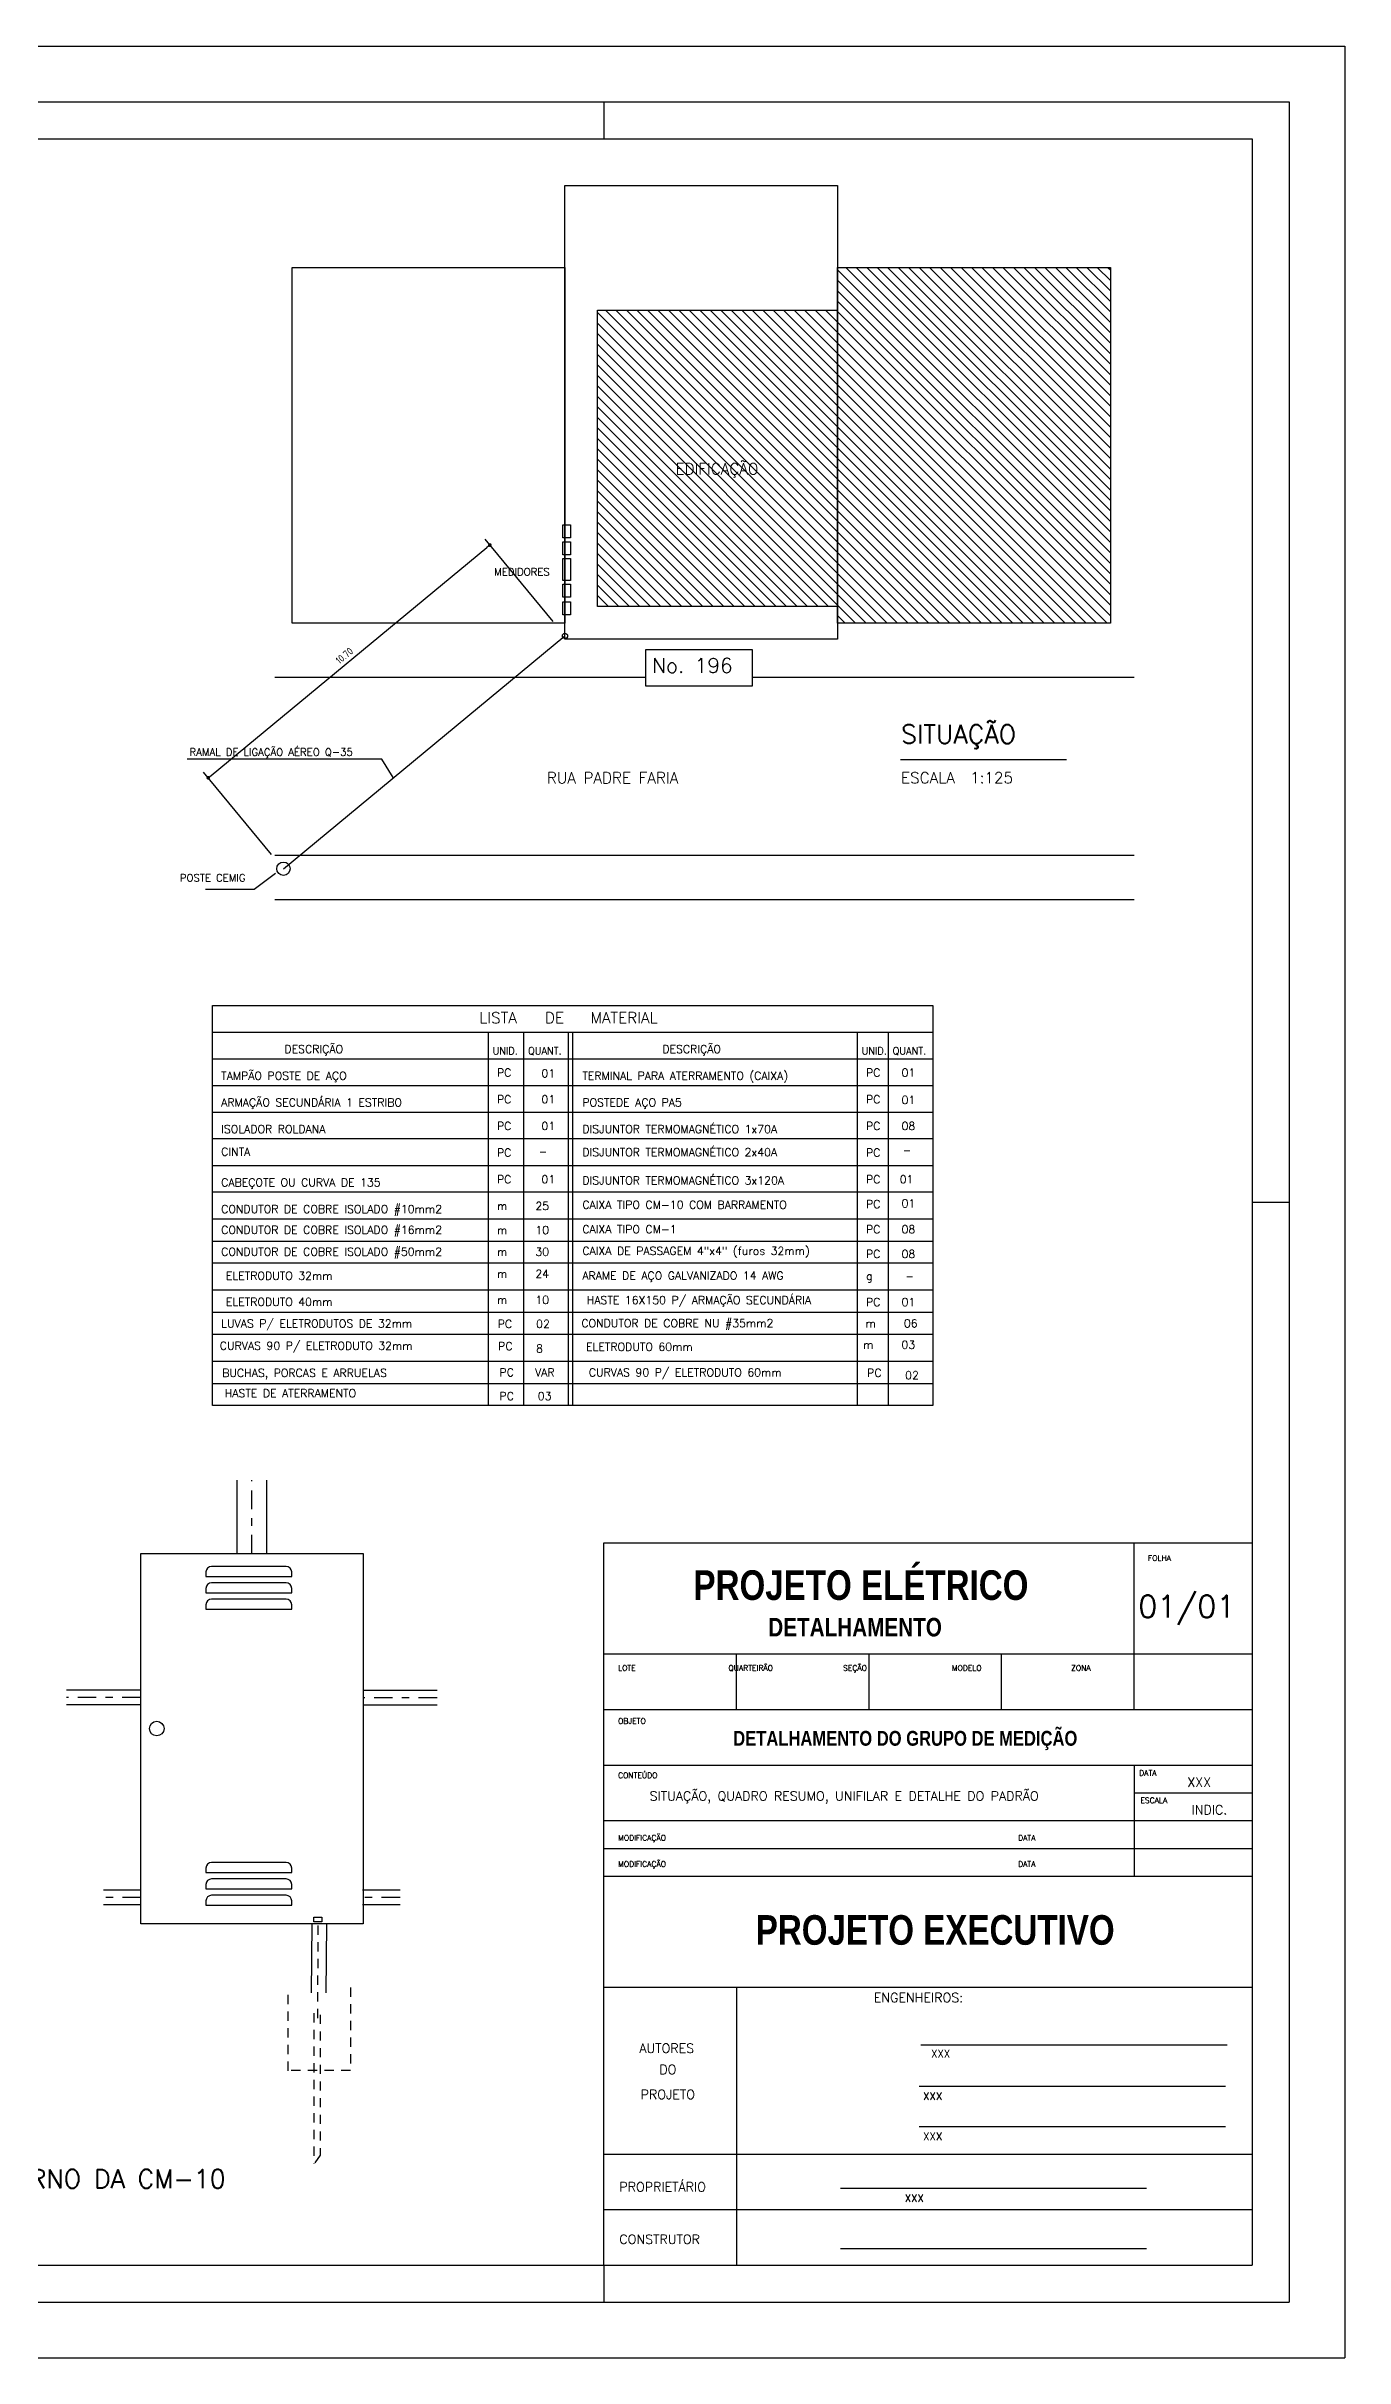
# Model space of a CAD drawing. Extents: x 35 to 221, y -13 to 45.
# Drawn here: x 203.79 to 221.32, y 14.24 to 45.44 of the extents above; entities that cross this region are included whole.
import ezdxf

# ---------------------------------------------------------------- set-up
doc = ezdxf.new("R2010")
doc.units = 0
doc.header["$LTSCALE"] = 0.5
doc.header["$MEASUREMENT"] = 0
doc.linetypes.add('DASHDOT', pattern=[1, 0.5, -0.25, 0, -0.25])
doc.linetypes.add('HIDDEN', pattern=[0.375, 0.25, -0.125])
doc.layers.get('0').update_dxf_attribs({"linetype": 'CONTINUOUS'})
doc.layers.get('DEFPOINTS').update_dxf_attribs({"linetype": 'CONTINUOUS'})
for name, color, linetype in [('CARIMBO', 4, 'CONTINUOUS'), ('FORMATO', 2, 'CONTINUOUS'), ('HACHURA-DET', 1, 'CONTINUOUS'), ('MEDICAO', 4, 'CONTINUOUS'), ('MEDICAO-ELETRICA', 7, 'CONTINUOUS'), ('SITUACAO', 2, 'CONTINUOUS'), ('TEXT_MEDICAO', 2, 'CONTINUOUS'), ('TEXTO-GERAL', 3, 'CONTINUOUS'), ('TITULOS', 6, 'CONTINUOUS')]:
    doc.layers.add(name, color=color, linetype=linetype)
doc.styles.add('ROMANS', font='romans.shx')
doc.styles.add('SANSSERIFBOLD', font='sasb____.pfb', dxfattribs={"height": 0.004})
doc.styles.get("Standard").update_dxf_attribs({"font": 'ISOCP'})
doc.dimstyles.new('MEDICAO$0', dxfattribs={"dimtxt": 0.1, "dimasz": 0.05, "dimexe": 0.1, "dimexo": 0.25, "dimgap": 0.05, "dimtad": 1, "dimdec": 4, "dimlfac": 100, "dimdsep": 46, "dimtxsty": 'Standard', "dimblk1": 'DOT', "dimblk2": 'DOT', "dimsah": 1, "dimcen": 2.5, "dimclrd": 1, "dimclre": 1, "dimclrt": 2, "dimadec": 0, "dimazin": 0, "dimtfac": 1, "dimtdec": 4, "dimtmove": 0, "dimatfit": 3, "dimldrblk": 'DOT', "dimfxl": 1, "dimtvp": 1, "dimtolj": 1, "dimtzin": 0, "dimarcsym": 0})

# ---------------------------------------------------------------- blocks, each defined once
blk = doc.blocks.new('A1')
at = {"layer": 'FORMATO', "color": 1}
for p, q in [((-42.8, 30.45), (0.75, 30.45)), ((0.75, 30.45), (0.75, -0.75)), ((-9.25, 29.7), (-9.25, 29.2)), ((-0.5, 14.85), (0, 14.85)), ((-9.25, 0.5), (-9.25, 0)), ((-42.8, -0.75), (0.75, -0.75))]:
    blk.add_line(p, q, dxfattribs=at)
at = {"layer": 'FORMATO'}
for p, q in [((-41.3, 29.7), (0, 29.7)), ((0, 29.7), (0, 0)), ((-42.05, 0), (0, 0))]:
    blk.add_line(p, q, dxfattribs=at)
at = {"layer": 'FORMATO', "color": 8}
for p, q in [((-40.8, 29.2), (-0.5, 29.2)), ((-0.5, 29.2), (-0.5, 0.5)), ((-40.8, 0.5), (-0.5, 0.5))]:
    blk.add_line(p, q, dxfattribs=at)
blk = doc.blocks.new('A1_50')
at = {"layer": 'FORMATO'}
blk.add_blockref('A1', (57.821, 13.702), dxfattribs=at)
blk = doc.blocks.new('CM-10-EF')
at = {"layer": 'MEDICAO'}
for p, q in [((0.1762, 0.9501), (0.1762, 0.938)), ((0.1762, 0.938), (0.4075, 0.938)), ((0.3925, 0.9651), (0.1912, 0.9651)), ((0.4075, 0.938), (0.4075, 0.9501)), ((0.1762, 0.9058), (0.1762, 0.8938)), ((0.1762, 0.8938), (0.4075, 0.8938)), ((0.3925, 0.9208), (0.1912, 0.9208)), ((0.3925, 0.8766), (0.1912, 0.8766)), ((0.4075, 0.8938), (0.4075, 0.9058)), ((0.1762, 0.8616), (0.1762, 0.8495)), ((0.1762, 0.8495), (0.4075, 0.8495)), ((0.4075, 0.8495), (0.4075, 0.8616)), ((0.1762, 0.1508), (0.1762, 0.1388)), ((0.1762, 0.1388), (0.4075, 0.1388)), ((0.3925, 0.1658), (0.1912, 0.1658)), ((0.4075, 0.1388), (0.4075, 0.1508)), ((0.1762, 0.1065), (0.1762, 0.0945)), ((0.1762, 0.0945), (0.4075, 0.0945)), ((0.3925, 0.1215), (0.1912, 0.1215)), ((0.3925, 0.0773), (0.1912, 0.0773)), ((0.4075, 0.0945), (0.4075, 0.1065)), ((0.1762, 0.0623), (0.1762, 0.0502)), ((0.1762, 0.0502), (0.4075, 0.0502)), ((0.4075, 0.0502), (0.4075, 0.0623))]:
    blk.add_line(p, q, dxfattribs=at)
blk.add_lwpolyline([(0, 0), (0, 1), (0.6, 1), (0.6, 0)], close=True, dxfattribs=at)
blk.add_circle((0.0433, 0.5273), 0.0197, dxfattribs=at)
for centre, start, end in [((0.1912, 0.9501), 90, 180), ((0.3925, 0.9501), 0, 90), ((0.1912, 0.9058), 90, 180), ((0.1912, 0.8616), 90, 180), ((0.3925, 0.9058), 0, 90), ((0.3925, 0.8616), 0, 90), ((0.1912, 0.1508), 90, 180), ((0.3925, 0.1508), 0, 90), ((0.1912, 0.1065), 90, 180), ((0.1912, 0.0623), 90, 180), ((0.3925, 0.1065), 0, 90), ((0.3925, 0.0623), 0, 90)]:
    blk.add_arc(centre, 0.015, start, end, dxfattribs=at)
blk = doc.blocks.new('_DOT')
at = {"color": 0, "linetype": 'ByBlock'}
blk.add_line((-0.5, 0), (-1, 0), dxfattribs=at)
at = {"color": 0, "linetype": 'ByBlock', "const_width": 0.5}
blk.add_lwpolyline([(-0.25, 0, 1), (0.25, 0, 1)], format="xyb", close=True, dxfattribs=at)
blk = doc.blocks.new('*D45')
at = {"layer": 'DEFPOINTS', "color": 0}
for p in [(209.78, 38.708), (210.794, 37.481), (206.995, 34.339)]:
    blk.add_point(p, dxfattribs=at)
at = {"layer": 'SITUACAO', "color": 1, "lineweight": -2}
for p, q in [((210.635, 37.674), (209.716, 38.785)), ((206.018, 35.598), (209.741, 38.676)), ((206.835, 34.532), (205.916, 35.643))]:
    blk.add_line(p, q, dxfattribs=at)
at = {"layer": 'SITUACAO', "color": 1, "lineweight": -2, "xscale": 0.05, "yscale": 0.05, "zscale": 0.05}
for p, rotation in [((209.78, 38.708), 39.58877704600281), ((205.98, 35.566), 219.5887770460028)]:
    blk.add_blockref('_DOT', p, dxfattribs=dict(at, rotation=rotation))
at = {"layer": 'SITUACAO', "color": 2, "insert": (207.816, 37.214), "char_height": 0.1, "attachment_point": 5, "rotation": 39.5888}
blk.add_mtext('\\A1;{10.70}', dxfattribs=at)

msp = doc.modelspace()

# ---------------------------------------------------------------- hatches: boundary and pattern name
at = {"layer": 'HACHURA-DET', "linetype": 'Continuous'}
h = msp.add_hatch(dxfattribs=at)
h.set_pattern_fill('ANSI31', color=256, scale=0.8, angle=90, style=0)
h.set_pattern_definition([(135, (142.91119, 4e-08), (-0.07071068, -0.07071068), [])])
h.paths.add_polyline_path([(214.4736122, 37.879268), (214.4736122, 41.879268), (211.2336122, 41.879268), (211.2336122, 37.879268)])
h.paths.add_polyline_path([(214.4736122, 42.4553948), (218.1536122, 42.4553948), (218.1536122, 37.6553948), (214.4736122, 37.6553948)])
h.paths.add_polyline_path([(212.2574131, 39.5537563), (213.5645559, 39.5537563), (213.5645559, 39.8966135), (212.2574131, 39.8966135)], flags=24)

# ---------------------------------------------------------------- linework, layer by layer
at = {"layer": 'CARIMBO', "color": 6}
for p, q in [((211.3170675, 25.2404064), (220.0670675, 25.2404064)), ((211.3170675, 15.4904064), (211.3170675, 25.2404064)), ((211.3170675, 23.7404064), (220.0670675, 23.7404064)), ((211.3170675, 22.9904064), (220.0670675, 22.9904064)), ((211.3170675, 22.2404064), (220.0670675, 22.2404064)), ((211.3170675, 20.7404064), (220.0670675, 20.7404064)), ((211.3170675, 19.2404064), (220.0670675, 19.2404064)), ((211.3170675, 16.9904064), (220.0670675, 16.9904064)), ((211.3170675, 16.2404064), (220.0670675, 16.2404064))]:
    msp.add_line(p, q, dxfattribs=at)
at = {"layer": 'CARIMBO', "color": 4}
for p, q in [((218.4770675, 23.7404064), (218.4770675, 25.2404064)), ((213.1070675, 22.9904064), (213.1070675, 23.7404064)), ((214.8970675, 22.9904064), (214.8970675, 23.7404064)), ((216.6870675, 22.9904064), (216.6870675, 23.7404064)), ((218.4770675, 22.9904064), (218.4770675, 23.7404064)), ((218.4770675, 22.2404064), (218.4770675, 21.4904064)), ((211.3170675, 21.4904064), (220.0670675, 21.4904064)), ((211.3170675, 21.1154064), (220.0670675, 21.1154064)), ((213.1070675, 19.2404064), (213.1070675, 15.4904064)), ((215.5967789, 18.4630996), (219.7281033, 18.4630996)), ((215.5750187, 17.907331), (219.7063432, 17.907331)), ((215.5750187, 17.3641289), (219.7063432, 17.3641289)), ((214.5125205, 16.5302865), (218.6438449, 16.5302865)), ((214.5125205, 15.7166202), (218.6438449, 15.7166202))]:
    msp.add_line(p, q, dxfattribs=at)
at = {"layer": 'CARIMBO'}
for p, q in [((220.0670675, 25.2404064), (220.0670675, 15.4904064)), ((218.4770675, 21.8654064), (220.0670675, 21.8654064)), ((218.4770675, 21.4904064), (218.4770675, 20.7404064)), ((211.3170675, 15.4904064), (220.0670675, 15.4904064))]:
    msp.add_line(p, q, dxfattribs=at)
for p in [(213.1070675, 22.9904064), (214.8970675, 22.9904064), (216.6870675, 22.9904064), (218.4770675, 22.9904064)]:
    msp.add_point(p, dxfattribs=at)
at = {"layer": 'MEDICAO', "color": 2}
for p, q in [((206.3686037, 25.0962389), (206.3686037, 26.0870623)), ((206.7686037, 25.0962389), (206.7686037, 26.0870623)), ((205.0686037, 23.2533883), (204.0686037, 23.2533883)), ((209.0686037, 23.247277), (208.0686037, 23.247277)), ((205.0686037, 23.0533883), (204.0686037, 23.0533883)), ((209.0686037, 23.047277), (208.0686037, 23.047277)), ((205.0733268, 20.5533883), (204.5686037, 20.5533883)), ((205.0733268, 20.3533883), (204.5686037, 20.3533883)), ((208.5686037, 20.5533883), (208.0638807, 20.5533883)), ((208.5686037, 20.3533883), (208.0638807, 20.3533883)), ((207.3728996, 19.1664877), (207.3810847, 20.0962389)), ((207.5728996, 19.1664877), (207.5810847, 20.0962389))]:
    msp.add_line(p, q, dxfattribs=at)
at = {"layer": 'MEDICAO', "color": 1, "linetype": 'DASHDOT'}
for p, q in [((206.5686037, 25.0962389), (206.5686037, 26.0870623)), ((205.0686037, 23.1533883), (204.0686037, 23.1533883)), ((209.0686037, 23.147277), (208.0686037, 23.147277)), ((205.0733268, 20.4533883), (204.5686037, 20.4533883)), ((208.5686037, 20.4533883), (208.0638807, 20.4533883))]:
    msp.add_line(p, q, dxfattribs=at)
at = {"layer": 'MEDICAO-ELETRICA', "color": 2, "linetype": 'HIDDEN'}
for p, q in [((207.4608201, 20.075835), (207.452635, 18.7575808)), ((207.0607069, 18.1127464), (207.0607069, 19.2120064)), ((207.8992693, 19.2362464), (207.8992693, 18.1193584)), ((207.4027765, 18.8898088), (207.4027765, 16.8618688)), ((207.4882933, 18.870856), (207.4882933, 16.9755832)), ((207.8992693, 18.1193584), (207.0713485, 18.1193584)), ((207.4900837, 16.97338), (207.4073509, 16.8534928))]:
    msp.add_line(p, q, dxfattribs=at)
at = {"layer": 'MEDICAO-ELETRICA', "color": 2}
msp.add_lwpolyline([(207.4067265, 20.1228846), (207.4067265, 20.1895494), (207.5120073, 20.1895494), (207.5120073, 20.1228846)], close=True, dxfattribs=at)
at = {"layer": 'SITUACAO', "color": 4}
for p, q in [((210.7942711, 37.4812432), (210.7942711, 38.3854899)), ((206.9945072, 34.3390586), (210.7942711, 37.4812432))]:
    msp.add_line(p, q, dxfattribs=at)
at = {"layer": 'SITUACAO'}
for p, q in [((206.8785273, 36.9231801), (211.8802217, 36.9231801)), ((213.3248997, 36.9231801), (218.4730387, 36.9231801)), ((208.322322, 35.8161852), (205.6958984, 35.8161852)), ((208.4747726, 35.5709265), (208.322322, 35.8161852)), ((206.8785273, 34.5231801), (218.4730387, 34.5231801)), ((206.8785273, 33.9231801), (218.4730387, 33.9231801))]:
    msp.add_line(p, q, dxfattribs=at)
for points in [[(210.7936122, 37.439268), (210.7936122, 43.559268), (214.4736122, 43.559268), (214.4736122, 37.439268)], [(207.1136122, 37.6553948), (207.1136122, 42.4553948), (210.7936122, 42.4553948), (210.7936122, 37.6553948)], [(214.4736122, 37.6553948), (214.4736122, 42.4553948), (218.1536122, 42.4553948), (218.1536122, 37.6553948)], [(211.2336122, 37.879268), (211.2336122, 41.879268), (214.4736122, 41.879268), (214.4736122, 37.879268)], [(211.8802217, 37.2926579), (211.8802217, 36.8052224), (213.3248997, 36.8052224), (213.3248997, 37.2926579)]]:
    msp.add_lwpolyline(points, close=True, dxfattribs=at)
at = {"layer": 'SITUACAO', "color": 4}
for points in [[(210.8683648, 38.8038783), (210.7633648, 38.8038783), (210.7633648, 38.9788783), (210.8683648, 38.9788783)], [(210.8683648, 38.5763784), (210.7633648, 38.5763784), (210.7633648, 38.7513784), (210.8683648, 38.7513784)], [(210.8683648, 38.2305788), (210.7633648, 38.2305788), (210.7633648, 38.5238788), (210.8683648, 38.5238788)], [(210.8683648, 38.0030791), (210.7633648, 38.0030791), (210.7633648, 38.1780791), (210.8683648, 38.1780791)], [(210.8683648, 37.7664792), (210.7633648, 37.7664792), (210.7633648, 37.9414792), (210.8683648, 37.9414792)]]:
    msp.add_lwpolyline(points, close=True, dxfattribs=at)
at = {"layer": 'SITUACAO'}
for centre, radius in [((210.7942711, 37.4812432), 0.0348509), ((206.9945072, 34.3390586), 0.0901294)]:
    msp.add_circle(centre, radius, dxfattribs=at)
at = {"layer": 'TEXT_MEDICAO', "color": 4}
for p, q in [((206.0363589, 27.0926961), (206.0363589, 32.4926961)), ((206.0363589, 32.4926961), (215.7563589, 32.4926961)), ((215.7563589, 32.4926961), (215.7563589, 27.0926961)), ((206.0363589, 32.1326961), (215.7563589, 32.1326961)), ((210.8363589, 32.1326961), (210.8363589, 27.0926961)), ((210.8963589, 32.1326961), (210.8963589, 27.0926961)), ((215.7563589, 27.0926961), (206.0363589, 27.0926961))]:
    msp.add_line(p, q, dxfattribs=at)
at = {"layer": 'TEXT_MEDICAO'}
for p, q in [((209.7563589, 32.1326961), (209.7563589, 27.0926961)), ((210.2363589, 32.1326961), (210.2363589, 27.0926961)), ((214.7363589, 32.1326961), (214.7363589, 27.0926961)), ((215.1563589, 32.1326961), (215.1563589, 27.0926961)), ((206.0363589, 31.7726961), (215.7563589, 31.7726961)), ((206.0363589, 31.4126961), (215.7563589, 31.4126961)), ((206.0363589, 31.0526961), (215.7563589, 31.0526961)), ((215.7563589, 30.6926961), (206.0363589, 30.6926961)), ((206.0363589, 30.3326961), (215.7563589, 30.3326961)), ((215.7563589, 29.9726961), (206.0363589, 29.9726961)), ((206.0363589, 29.6126961), (215.7563589, 29.6126961)), ((206.0363589, 29.3126961), (215.7563589, 29.3126961)), ((215.7563589, 29.0126961), (206.0363589, 29.0126961)), ((206.0363589, 28.6526961), (215.7563589, 28.6526961)), ((206.0363589, 28.3526961), (215.7563589, 28.3526961)), ((215.7563589, 28.0526961), (206.0363589, 28.0526961)), ((206.0363589, 27.6926961), (215.7563589, 27.6926961)), ((206.0363589, 27.3926961), (215.7563589, 27.3926961))]:
    msp.add_line(p, q, dxfattribs=at)
at = {"layer": 'TEXTO-GERAL', "color": 2}
for p, q in [((206.5981786, 34.058643), (205.9420459, 34.058643)), ((206.8880308, 34.2757263), (206.5981786, 34.058643))]:
    msp.add_line(p, q, dxfattribs=at)
at = {"layer": 'TITULOS', "color": 8}
msp.add_line((215.3198974, 35.8124219), (217.5620313, 35.8124219), dxfattribs=at)

# ---------------------------------------------------------------- block references
at = {"layer": 'FORMATO'}
msp.add_blockref('A1_50', (162.7457119, 1.2881592), dxfattribs=at)
at = {"layer": 'MEDICAO', "xscale": 5, "yscale": 4.999999999999998, "zscale": 5}
msp.add_blockref('CM-10-EF', (205.0686037, 20.0962389), dxfattribs=at)

# ---------------------------------------------------------------- texts
at = {"layer": 'CARIMBO', "style": 'ROMANS'}
for s, p in [('-', (210.442519, 30.4700537)), ('-', (215.3547243, 30.4875725)), ('-', (215.3898115, 28.7882463)), ('XXX', (215.7349335, 18.2945603)), ('XXX', (215.6288606, 17.7219377)), ('XXX', (215.6288606, 17.1787356)), ('XXX', (215.3802281, 16.3442845))]:
    msp.add_text(s, height=0.1, dxfattribs=at).set_placement(p)
at = {"layer": 'CARIMBO', "color": 6, "style": 'SANSSERIFBOLD', "width": 0.8}
for s, p in [('PROJETO ELÉTRICO', (212.5282962, 24.46923)), ('PROJETO EXECUTIVO', (213.3684322, 19.815036))]:
    msp.add_text(s, height=0.4, dxfattribs=at).set_placement(p)
at = {"layer": 'CARIMBO', "color": 2, "style": 'ROMANS'}
for s, p in [('FOLHA', (218.6607075, 24.9960244)), ('LOTE                      QUARTEIRÃO                SEÇÃO                    MODELO                     ZONA', (211.5109868, 23.5128783)), ('OBJETO', (211.5109868, 22.7970064)), ('CONTEÚDO', (211.5109868, 22.0634401)), ('DATA', (218.5426696, 22.097148)), ('ESCALA', (218.5595322, 21.7263615)), ('MODIFICAÇÃO                                                                                    DATA', (211.5109868, 21.2207435)), ('MODIFICAÇÃO                                                                                    DATA', (211.5109868, 20.8668109))]:
    msp.add_text(s, height=0.075, dxfattribs=at).set_placement(p)
at = {"layer": 'CARIMBO', "color": 6, "style": 'ROMANS'}
msp.add_text('01/01', height=0.3, dxfattribs=at).set_placement((218.5296815, 24.2319407))
at = {"layer": 'CARIMBO', "color": 4, "style": 'SANSSERIFBOLD', "width": 0.8}
for s, height, p in [('DETALHAMENTO', 0.25, (213.5373193, 23.9767084)), ('DETALHAMENTO DO GRUPO DE MEDIÇÃO', 0.2, (213.0646669, 22.5015104))]:
    msp.add_text(s, height=height, dxfattribs=at).set_placement(p)
at = {"layer": 'CARIMBO', "color": 4, "style": 'ROMANS'}
for s, p in [('SITUAÇÃO, QUADRO RESUMO, UNIFILAR E DETALHE DO PADRÃO', (211.9364694, 21.7603192)), ('XXX', (219.191794, 21.9453729)), ('INDIC.', (219.2498724, 21.5741628)), ('ENGENHEIROS:', (214.962312, 19.0399023))]:
    msp.add_text(s, height=0.125, dxfattribs=at).set_placement(p)
at = {"layer": 'CARIMBO', "color": 5, "style": 'ROMANS'}
for s, p in [('AUTORES', (211.7976502, 18.3555749)), ('DO', (212.0674509, 18.069058)), ('PROJETO', (211.8145127, 17.7319794)), ('PROPRIETÁRIO', (211.5278494, 16.4847884)), ('CONSTRUTOR', (211.5278494, 15.7769232))]:
    msp.add_text(s, height=0.125, dxfattribs=at).set_placement(p)
at = {"layer": 'SITUACAO', "style": 'ROMANS'}
for s, p in [('MEDIDORES', (209.8379658, 38.295703)), ('RAMAL DE LIGAÇÃO AÉREO Q-35', (205.7275019, 35.8638818))]:
    msp.add_text(s, height=0.1, dxfattribs=at).set_placement(p)
at = {"layer": 'SITUACAO', "color": 3, "style": 'ROMANS'}
msp.add_text('No. 196', height=0.2, dxfattribs=at).set_placement((211.9689778, 36.9824717))
at = {"layer": 'TEXT_MEDICAO', "color": 3, "style": 'ROMANS'}
for s, height, p in [('LISTA   DE   MATERIAL', 0.15, (209.6363589, 32.2526961)), ('DESCRIÇÃO', 0.108, (207.0083378, 31.8502116)), ('UNID.', 0.096, (209.8163589, 31.8326961)), ('QUANT.', 0.096, (210.2963589, 31.8326961)), ('DESCRIÇÃO', 0.108, (212.1083378, 31.8502116)), ('UNID.', 0.096, (214.7963589, 31.8326961)), ('QUANT.', 0.096, (215.2163589, 31.8326961))]:
    msp.add_text(s, height=height, dxfattribs=at).set_placement(p)
at = {"layer": 'TEXT_MEDICAO', "style": 'ROMANS'}
for s, p in [('TAMPÃO POSTE DE AÇO', (206.1545311, 31.4902116)), ('PC', (209.8763589, 31.5326961)), ('01', (210.4763589, 31.5230727)), ('TERMINAL PARA ATERRAMENTO (CAIXA)', (211.0283378, 31.4902116)), ('PC', (214.8563589, 31.5326961)), ('01', (215.3363589, 31.5326961)), ('ARMAÇÃO SECUNDÁRIA 1 ESTRIBO', (206.1545311, 31.1302116)), ('PC', (209.8763589, 31.1726961)), ('01', (210.4763589, 31.1726961)), ('POSTEDE AÇO PA5', (211.0283378, 31.1302116)), ('PC', (214.8563589, 31.1726961)), ('01', (215.3363589, 31.1648007)), ('PC', (209.8763589, 30.8126961)), ('01', (210.4763589, 30.8126961)), ('DISJUNTOR TERMOMAGNÉTICO 1x70A', (211.0283378, 30.7702116)), ('PC', (214.8563589, 30.8126961)), ('08', (215.3363589, 30.8126961)), ('ISOLADOR ROLDANA', (206.1545311, 30.7702116)), ('DISJUNTOR TERMOMAGNÉTICO 2x40A', (211.0283378, 30.458658)), ('CINTA', (206.1545311, 30.4653586)), ('PC', (209.8763589, 30.4526961)), ('PC', (214.8563589, 30.4526961)), ('CABEÇOTE OU CURVA DE 135', (206.1545311, 30.0502116)), ('PC', (209.8763589, 30.0926961)), ('01', (210.4763589, 30.0926961)), ('DISJUNTOR TERMOMAGNÉTICO 3x120A', (211.0283378, 30.0778704)), ('PC', (214.8563589, 30.0926961)), ('01', (215.3110272, 30.0926961)), ('CONDUTOR DE COBRE ISOLADO #10mm2', (206.1545311, 29.6902116)), ('m', (209.8763589, 29.7326961)), ('25', (210.3941788, 29.7326961)), ('CAIXA TIPO CM-10 COM BARRAMENTO', (211.0283378, 29.7490082)), ('PC', (214.8563589, 29.7580791)), ('01', (215.3363589, 29.7673132)), ('CONDUTOR DE COBRE ISOLADO #16mm2', (206.1545311, 29.4101606)), ('m', (209.8763589, 29.4084265)), ('10', (210.3941788, 29.4084265)), ('CAIXA TIPO CM-1', (211.0283378, 29.418258)), ('PC', (214.8563589, 29.417764)), ('08', (215.3363589, 29.417764)), ('CONDUTOR DE COBRE ISOLADO #50mm2', (206.1545311, 29.1153699)), ('m', (209.8763589, 29.1136359)), ('30', (210.3941788, 29.1136359)), ('CAIXA DE PASSAGEM 4"x4" (furos 32mm)', (211.0283378, 29.1259012)), ('PC', (214.8563589, 29.0849062)), ('08', (215.3363589, 29.0849062)), ('ELETRODUTO 32mm', (206.2183522, 28.7913517)), ('m', (209.8763589, 28.8188452)), ('24', (210.3941788, 28.8188452)), ('ARAME DE AÇO GALVANIZADO 14 AWG', (211.0283378, 28.7926727)), ('g', (214.8563589, 28.7877673)), ('ELETRODUTO 40mm', (206.2183522, 28.4376029)), ('m', (209.8763589, 28.4650965)), ('10', (210.3941788, 28.4650965)), ('HASTE 16X150 P/ ARMAÇÃO SECUNDÁRIA', (211.0883378, 28.4617414)), ('PC', (214.8563589, 28.4357582)), ('01', (215.3363589, 28.4357582)), ('LUVAS P/ ELETRODUTOS DE 32mm', (206.1545311, 28.1460146)), ('PC', (209.8867973, 28.1408268)), ('02', (210.4046172, 28.1408268)), ('CONDUTOR DE COBRE NU #35mm2', (211.0145311, 28.1501606)), ('m', (214.8500588, 28.1484265)), ('06', (215.3678787, 28.1484265)), ('CURVAS 90 P/ ELETRODUTO 32mm', (206.1362485, 27.8460146)), ('PC', (209.89171, 27.8408268)), ('8', (210.4046172, 27.807969)), ('ELETRODUTO 60mm', (211.0783522, 27.8313517)), ('m', (214.817573, 27.8588452)), ('03', (215.335393, 27.8588452)), ('BUCHAS, PORCAS E ARRUELAS', (206.1683378, 27.4794458)), ('PC', (209.9096883, 27.4873132)), ('VAR', (210.3896883, 27.4873132)), ('CURVAS 90 P/ ELETRODUTO 60mm', (211.1162485, 27.4860146)), ('PC', (214.87171, 27.4808268)), ('02', (215.3846172, 27.447969)), ('HASTE DE ATERRAMENTO', (206.203006, 27.2048287)), ('PC', (209.9096883, 27.166319)), ('03', (210.4275082, 27.166319))]:
    msp.add_text(s, height=0.108, dxfattribs=at).set_placement(p)
at = {"layer": 'TEXTO-GERAL', "color": 4, "style": 'ROMANS'}
msp.add_text('EDIFICAÇÃO', height=0.15, dxfattribs=at).set_placement((212.2859845, 39.6608992))
at = {"layer": 'TEXTO-GERAL', "style": 'ROMANS'}
for s, height, p in [('RUA PADRE FARIA', 0.15, (210.5489658, 35.4905557)), ('POSTE CEMIG', 0.1, (205.5968831, 34.1649912))]:
    msp.add_text(s, height=height, dxfattribs=at).set_placement(p)
at = {"layer": 'TITULOS', "color": 6, "style": 'ROMANS'}
for s, p in [('SITUAÇÃO', (215.3293181, 36.0289491)), ('DETALHE INTERNO DA CM-10', (201.2863861, 16.5308406))]:
    msp.add_text(s, height=0.25, dxfattribs=at).set_placement(p)
at = {"layer": 'TITULOS', "color": 4, "style": 'ROMANS'}
msp.add_text('ESCALA  1:125', height=0.15, dxfattribs=at).set_placement((215.3293181, 35.4923382))

# ---------------------------------------------------------------- dimensions: what is measured, and where the dimension line sits
at = {"layer": 'SITUACAO'}
dim = msp.add_aligned_dim(p1=(206.9945072, 34.3390586), p2=(210.7942711, 37.4812432), distance=1.5920998, text='{10.70}', dimstyle='MEDICAO$0', dxfattribs=at)
dim.commit()
dim.dimension.update_dxf_attribs({"geometry": '*D45', "text_midpoint": (207.8160596, 37.2141474)})

doc.saveas('drawing.dxf')
